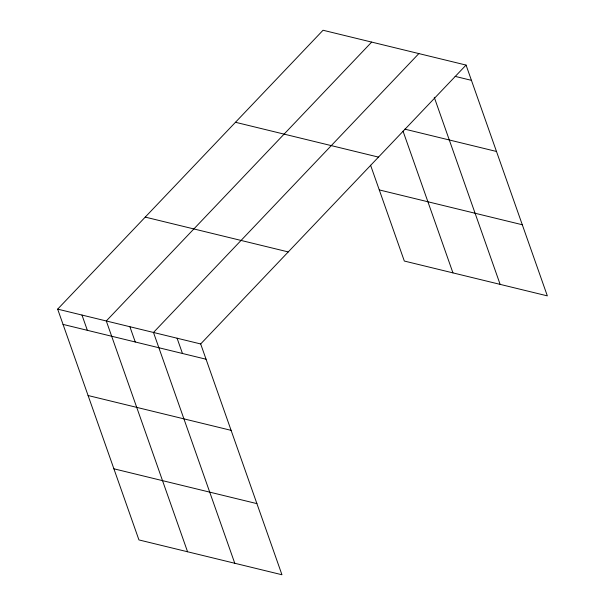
<?xml version="1.0" encoding="UTF-8"?>
<svg xmlns="http://www.w3.org/2000/svg" width="605" height="605" viewBox="0 0 605 605"><rect width="100%" height="100%" fill="white"/><g stroke="black" fill="none" stroke-linecap="round" stroke-linejoin="round"><path stroke-width="0.91" d="M57.664 309.132L200.679 343.958L281.953 574.75L138.938 539.925L57.664 309.132L323.047 30.25L466.062 65.075L547.336 295.868L404.321 261.042L370.57 165.203M371.674 42.093L106.291 320.975L187.565 551.768M418.864 53.58L153.488 332.463L234.763 563.255M200.679 343.958L466.062 65.075M455.104 76.366L471.439 80.344M404.813 129.145L496.486 151.469M235.466 122.278L378.488 157.111M379.274 189.917L522.289 224.75M145.238 217.104L288.26 251.93M63.041 324.401L206.055 359.226M88.088 395.526L231.102 430.352M113.891 468.799L256.913 503.625M434.261 97.299L500.138 284.373M403.028 131.134L452.948 272.885M177.083 338.21L182.46 353.479M129.886 326.723L135.263 341.991M81.978 315.054L87.354 330.322"/></g></svg>
